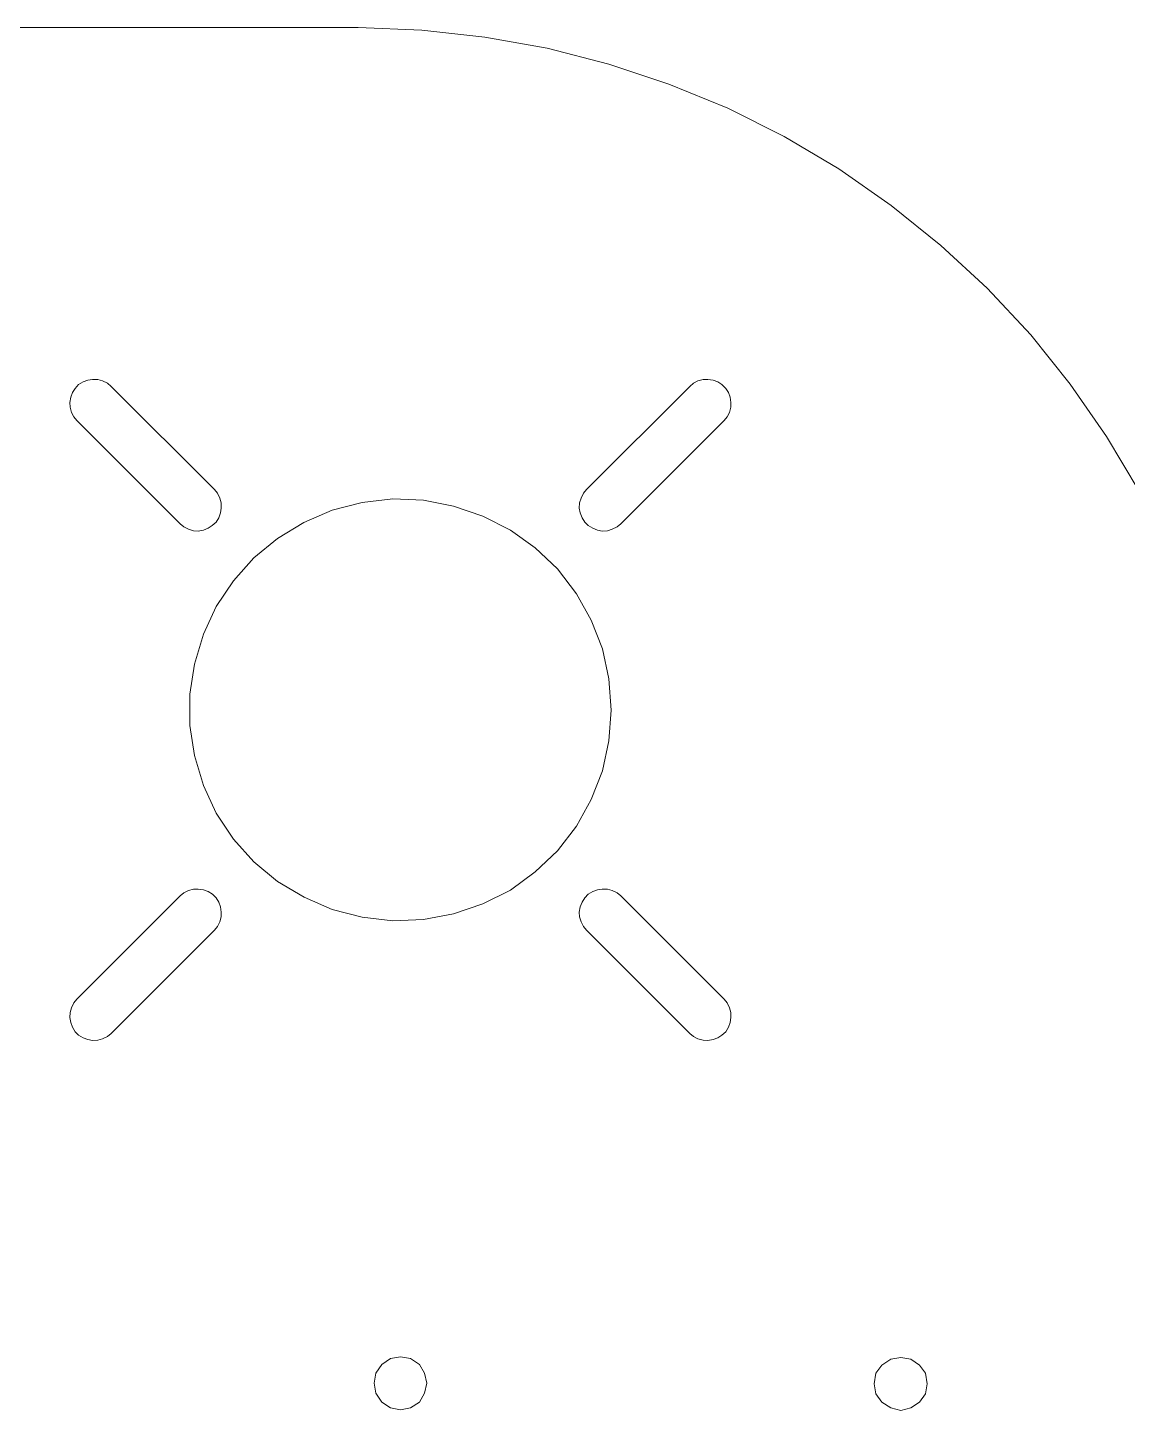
# Model space of a CAD drawing. Header units: millimetres. Extents: x -458 to -145, y 20 to 213.
# Drawn here: x -246 to -196.6, y 144.2 to 206.4 of the extents above; entities that cross this region are included whole.
import ezdxf

# ---------------------------------------------------------------- set-up
doc = ezdxf.new("R2010")
doc.units = ezdxf.units.MM
doc.header["$MEASUREMENT"] = 0
doc.layers.add('Layer 1', color=7, linetype='Continuous')

msp = doc.modelspace()

# ---------------------------------------------------------------- linework, layer by layer
at = {"layer": 'Layer 1', "lineweight": 0}
for points in [[(-231.1789, 206.3757), (-231.1789, 206.3757), (-267.3742, 206.3757), (-267.3742, 206.3757)], [(-242.2832, 190.2462), (-242.2832, 190.2462), (-237.6419, 185.6049), (-237.6419, 185.6049)], [(-220.9112, 185.6049), (-220.9112, 185.6049), (-216.2699, 190.2462), (-216.2699, 190.2462)], [(-239.1839, 184.0631), (-239.1839, 184.0631), (-243.8252, 188.7042), (-243.8252, 188.7042)], [(-214.7279, 188.7042), (-214.7279, 188.7042), (-219.3695, 184.0631), (-219.3695, 184.0631)], [(-243.8252, 162.6914), (-243.8252, 162.6914), (-239.1839, 167.3325), (-239.1839, 167.3325)], [(-219.3695, 167.3325), (-219.3695, 167.3325), (-214.7279, 162.6909), (-214.7279, 162.6909)], [(-237.6419, 165.7905), (-237.6419, 165.7905), (-242.2832, 161.1492), (-242.2832, 161.1492)], [(-216.2699, 161.1494), (-216.2699, 161.1494), (-220.9112, 165.7905), (-220.9112, 165.7905)]]:
    msp.add_open_spline(points, degree=3, dxfattribs=at)
for points, knots in [([(-191.1739, 166.3707), (-191.1739, 166.3707), (-191.2797, 169.2285), (-191.2797, 169.2285), (-191.2797, 169.2285), (-191.2797, 169.2285), (-191.5972, 172.0593), (-191.5972, 172.0593), (-191.5972, 172.0593), (-191.5972, 172.0593), (-192.0994, 174.8641), (-192.0994, 174.8641), (-192.0994, 174.8641), (-192.0994, 174.8641), (-192.7878, 177.6422), (-192.7878, 177.6422), (-192.7878, 177.6422), (-192.7878, 177.6422), (-193.7138, 180.341), (-193.7138, 180.341), (-193.7138, 180.341), (-193.7138, 180.341), (-194.7986, 182.9868), (-194.7986, 182.9868), (-194.7986, 182.9868), (-194.7986, 182.9868), (-196.0686, 185.5268), (-196.0686, 185.5268), (-196.0686, 185.5268), (-196.0686, 185.5268), (-197.5238, 187.9874), (-197.5238, 187.9874), (-197.5238, 187.9874), (-197.5238, 187.9874), (-199.1642, 190.3422), (-199.1642, 190.3422), (-199.1642, 190.3422), (-199.1642, 190.3422), (-200.9369, 192.5644), (-200.9369, 192.5644), (-200.9369, 192.5644), (-200.9369, 192.5644), (-202.8948, 194.6546), (-202.8948, 194.6546), (-202.8948, 194.6546), (-202.8948, 194.6546), (-204.9845, 196.5861), (-204.9845, 196.5861), (-204.9845, 196.5861), (-204.9845, 196.5861), (-207.207, 198.3853), (-207.207, 198.3853), (-207.207, 198.3853), (-207.207, 198.3853), (-209.5613, 200.0257), (-209.5613, 200.0257), (-209.5613, 200.0257), (-209.5613, 200.0257), (-212.0225, 201.4809), (-212.0225, 201.4809), (-212.0225, 201.4809), (-212.0225, 201.4809), (-214.5625, 202.7509), (-214.5625, 202.7509), (-214.5625, 202.7509), (-214.5625, 202.7509), (-217.2083, 203.836), (-217.2083, 203.836), (-217.2083, 203.836), (-217.2083, 203.836), (-219.9071, 204.7353), (-219.9071, 204.7353), (-219.9071, 204.7353), (-219.9071, 204.7353), (-222.6852, 205.4497), (-222.6852, 205.4497), (-222.6852, 205.4497), (-222.6852, 205.4497), (-225.4898, 205.9524), (-225.4898, 205.9524), (-225.4898, 205.9524), (-225.4898, 205.9524), (-228.3208, 206.2699), (-228.3208, 206.2699), (-228.3208, 206.2699), (-228.3208, 206.2699), (-231.1783, 206.3757), (-231.1783, 206.3757)], [0, 0, 0, 0, 0.0434783, 0.0434783, 0.0434783, 0.0434783, 0.0869565, 0.0869565, 0.0869565, 0.0869565, 0.1304348, 0.1304348, 0.1304348, 0.1304348, 0.173913, 0.173913, 0.173913, 0.173913, 0.2173913, 0.2173913, 0.2173913, 0.2173913, 0.2608696, 0.2608696, 0.2608696, 0.2608696, 0.3043478, 0.3043478, 0.3043478, 0.3043478, 0.3478261, 0.3478261, 0.3478261, 0.3478261, 0.3913043, 0.3913043, 0.3913043, 0.3913043, 0.4347826, 0.4347826, 0.4347826, 0.4347826, 0.4782609, 0.4782609, 0.4782609, 0.4782609, 0.5217391, 0.5217391, 0.5217391, 0.5217391, 0.5652174, 0.5652174, 0.5652174, 0.5652174, 0.6086957, 0.6086957, 0.6086957, 0.6086957, 0.6521739, 0.6521739, 0.6521739, 0.6521739, 0.6956522, 0.6956522, 0.6956522, 0.6956522, 0.7391304, 0.7391304, 0.7391304, 0.7391304, 0.7826087, 0.7826087, 0.7826087, 0.7826087, 0.826087, 0.826087, 0.826087, 0.826087, 0.8695652, 0.8695652, 0.8695652, 0.8695652, 0.9130435, 0.9130435, 0.9130435, 0.9130435, 1, 1, 1, 1]), ([(-243.8252, 188.7042), (-243.8252, 188.7042), (-243.9641, 188.8741), (-243.9641, 188.8741), (-243.9641, 188.8741), (-243.9641, 188.8741), (-244.0718, 189.0743), (-244.0718, 189.0743), (-244.0718, 189.0743), (-244.0718, 189.0743), (-244.1335, 189.3059), (-244.1335, 189.3059), (-244.1335, 189.3059), (-244.1335, 189.3059), (-244.1488, 189.5218), (-244.1488, 189.5218), (-244.1488, 189.5218), (-244.1488, 189.5218), (-244.1028, 189.753), (-244.1028, 189.753), (-244.1028, 189.753), (-244.1028, 189.753), (-244.0255, 189.9689), (-244.0255, 189.9689), (-244.0255, 189.9689), (-244.0255, 189.9689), (-243.9019, 190.1538), (-243.9019, 190.1538), (-243.9019, 190.1538), (-243.9019, 190.1538), (-243.7477, 190.3232), (-243.7477, 190.3232), (-243.7477, 190.3232), (-243.7477, 190.3232), (-243.5471, 190.4467), (-243.5471, 190.4467), (-243.5471, 190.4467), (-243.5471, 190.4467), (-243.3315, 190.5237), (-243.3315, 190.5237), (-243.3315, 190.5237), (-243.3315, 190.5237), (-243.1159, 190.5547), (-243.1159, 190.5547), (-243.1159, 190.5547), (-243.1159, 190.5547), (-242.8849, 190.5547), (-242.8849, 190.5547), (-242.8849, 190.5547), (-242.8849, 190.5547), (-242.6687, 190.493), (-242.6687, 190.493), (-242.6687, 190.493), (-242.6687, 190.493), (-242.4531, 190.3851), (-242.4531, 190.3851), (-242.4531, 190.3851), (-242.4531, 190.3851), (-242.2832, 190.2464), (-242.2832, 190.2464)], [0, 0, 0, 0, 0.0625, 0.0625, 0.0625, 0.0625, 0.125, 0.125, 0.125, 0.125, 0.1875, 0.1875, 0.1875, 0.1875, 0.25, 0.25, 0.25, 0.25, 0.3125, 0.3125, 0.3125, 0.3125, 0.375, 0.375, 0.375, 0.375, 0.4375, 0.4375, 0.4375, 0.4375, 0.5, 0.5, 0.5, 0.5, 0.5625, 0.5625, 0.5625, 0.5625, 0.625, 0.625, 0.625, 0.625, 0.6875, 0.6875, 0.6875, 0.6875, 0.75, 0.75, 0.75, 0.75, 0.8125, 0.8125, 0.8125, 0.8125, 0.875, 0.875, 0.875, 0.875, 1, 1, 1, 1]), ([(-216.2699, 190.2462), (-216.2699, 190.2462), (-216.1003, 190.3851), (-216.1003, 190.3851), (-216.1003, 190.3851), (-216.1003, 190.3851), (-215.8998, 190.493), (-215.8998, 190.493), (-215.8998, 190.493), (-215.8998, 190.493), (-215.6683, 190.5544), (-215.6683, 190.5544), (-215.6683, 190.5544), (-215.6683, 190.5544), (-215.4526, 190.5544), (-215.4526, 190.5544), (-215.4526, 190.5544), (-215.4526, 190.5544), (-215.2214, 190.5235), (-215.2214, 190.5235), (-215.2214, 190.5235), (-215.2214, 190.5235), (-215.0057, 190.4465), (-215.0057, 190.4465), (-215.0057, 190.4465), (-215.0057, 190.4465), (-214.8208, 190.3229), (-214.8208, 190.3229), (-214.8208, 190.3229), (-214.8208, 190.3229), (-214.6509, 190.1533), (-214.6509, 190.1533), (-214.6509, 190.1533), (-214.6509, 190.1533), (-214.5276, 189.9686), (-214.5276, 189.9686), (-214.5276, 189.9686), (-214.5276, 189.9686), (-214.4506, 189.7527), (-214.4506, 189.7527), (-214.4506, 189.7527), (-214.4506, 189.7527), (-214.4197, 189.5212), (-214.4197, 189.5212), (-214.4197, 189.5212), (-214.4197, 189.5212), (-214.4197, 189.3059), (-214.4197, 189.3059), (-214.4197, 189.3059), (-214.4197, 189.3059), (-214.4811, 189.0743), (-214.4811, 189.0743), (-214.4811, 189.0743), (-214.4811, 189.0743), (-214.5893, 188.8735), (-214.5893, 188.8735), (-214.5893, 188.8735), (-214.5893, 188.8735), (-214.7277, 188.7039), (-214.7277, 188.7039)], [0, 0, 0, 0, 0.0625, 0.0625, 0.0625, 0.0625, 0.125, 0.125, 0.125, 0.125, 0.1875, 0.1875, 0.1875, 0.1875, 0.25, 0.25, 0.25, 0.25, 0.3125, 0.3125, 0.3125, 0.3125, 0.375, 0.375, 0.375, 0.375, 0.4375, 0.4375, 0.4375, 0.4375, 0.5, 0.5, 0.5, 0.5, 0.5625, 0.5625, 0.5625, 0.5625, 0.625, 0.625, 0.625, 0.625, 0.6875, 0.6875, 0.6875, 0.6875, 0.75, 0.75, 0.75, 0.75, 0.8125, 0.8125, 0.8125, 0.8125, 0.875, 0.875, 0.875, 0.875, 1, 1, 1, 1]), ([(-237.6419, 185.6049), (-237.6419, 185.6049), (-237.503, 185.4353), (-237.503, 185.4353), (-237.503, 185.4353), (-237.503, 185.4353), (-237.3953, 185.2194), (-237.3953, 185.2194), (-237.3953, 185.2194), (-237.3953, 185.2194), (-237.3337, 185.0035), (-237.3337, 185.0035), (-237.3337, 185.0035), (-237.3337, 185.0035), (-237.3337, 184.7722), (-237.3337, 184.7722), (-237.3337, 184.7722), (-237.3337, 184.7722), (-237.3646, 184.5563), (-237.3646, 184.5563), (-237.3646, 184.5563), (-237.3646, 184.5563), (-237.4416, 184.3407), (-237.4416, 184.3407), (-237.4416, 184.3407), (-237.4416, 184.3407), (-237.5652, 184.1401), (-237.5652, 184.1401), (-237.5652, 184.1401), (-237.5652, 184.1401), (-237.7348, 183.9859), (-237.7348, 183.9859), (-237.7348, 183.9859), (-237.7348, 183.9859), (-237.9197, 183.8626), (-237.9197, 183.8626), (-237.9197, 183.8626), (-237.9197, 183.8626), (-238.1354, 183.7856), (-238.1354, 183.7856), (-238.1354, 183.7856), (-238.1354, 183.7856), (-238.3669, 183.7393), (-238.3669, 183.7393), (-238.3669, 183.7393), (-238.3669, 183.7393), (-238.5825, 183.7546), (-238.5825, 183.7546), (-238.5825, 183.7546), (-238.5825, 183.7546), (-238.8137, 183.8163), (-238.8137, 183.8163), (-238.8137, 183.8163), (-238.8137, 183.8163), (-239.0143, 183.9242), (-239.0143, 183.9242), (-239.0143, 183.9242), (-239.0143, 183.9242), (-239.1842, 184.0631), (-239.1842, 184.0631)], [0, 0, 0, 0, 0.0625, 0.0625, 0.0625, 0.0625, 0.125, 0.125, 0.125, 0.125, 0.1875, 0.1875, 0.1875, 0.1875, 0.25, 0.25, 0.25, 0.25, 0.3125, 0.3125, 0.3125, 0.3125, 0.375, 0.375, 0.375, 0.375, 0.4375, 0.4375, 0.4375, 0.4375, 0.5, 0.5, 0.5, 0.5, 0.5625, 0.5625, 0.5625, 0.5625, 0.625, 0.625, 0.625, 0.625, 0.6875, 0.6875, 0.6875, 0.6875, 0.75, 0.75, 0.75, 0.75, 0.8125, 0.8125, 0.8125, 0.8125, 0.875, 0.875, 0.875, 0.875, 1, 1, 1, 1]), ([(-219.3695, 184.0631), (-219.3695, 184.0631), (-219.5388, 183.9242), (-219.5388, 183.9242), (-219.5388, 183.9242), (-219.5388, 183.9242), (-219.7547, 183.8163), (-219.7547, 183.8163), (-219.7547, 183.8163), (-219.7547, 183.8163), (-219.9706, 183.7546), (-219.9706, 183.7546), (-219.9706, 183.7546), (-219.9706, 183.7546), (-220.2019, 183.7393), (-220.2019, 183.7393), (-220.2019, 183.7393), (-220.2019, 183.7393), (-220.4178, 183.7856), (-220.4178, 183.7856), (-220.4178, 183.7856), (-220.4178, 183.7856), (-220.6332, 183.8626), (-220.6332, 183.8626), (-220.6332, 183.8626), (-220.6332, 183.8626), (-220.834, 183.9859), (-220.834, 183.9859), (-220.834, 183.9859), (-220.834, 183.9859), (-220.9882, 184.1401), (-220.9882, 184.1401), (-220.9882, 184.1401), (-220.9882, 184.1401), (-221.1118, 184.3407), (-221.1118, 184.3407), (-221.1118, 184.3407), (-221.1118, 184.3407), (-221.1888, 184.5563), (-221.1888, 184.5563), (-221.1888, 184.5563), (-221.1888, 184.5563), (-221.2354, 184.7722), (-221.2354, 184.7722), (-221.2354, 184.7722), (-221.2354, 184.7722), (-221.2192, 185.0035), (-221.2192, 185.0035), (-221.2192, 185.0035), (-221.2192, 185.0035), (-221.1584, 185.2194), (-221.1584, 185.2194), (-221.1584, 185.2194), (-221.1584, 185.2194), (-221.0501, 185.4353), (-221.0501, 185.4353), (-221.0501, 185.4353), (-221.0501, 185.4353), (-220.9112, 185.6049), (-220.9112, 185.6049)], [0, 0, 0, 0, 0.0625, 0.0625, 0.0625, 0.0625, 0.125, 0.125, 0.125, 0.125, 0.1875, 0.1875, 0.1875, 0.1875, 0.25, 0.25, 0.25, 0.25, 0.3125, 0.3125, 0.3125, 0.3125, 0.375, 0.375, 0.375, 0.375, 0.4375, 0.4375, 0.4375, 0.4375, 0.5, 0.5, 0.5, 0.5, 0.5625, 0.5625, 0.5625, 0.5625, 0.625, 0.625, 0.625, 0.625, 0.6875, 0.6875, 0.6875, 0.6875, 0.75, 0.75, 0.75, 0.75, 0.8125, 0.8125, 0.8125, 0.8125, 0.875, 0.875, 0.875, 0.875, 1, 1, 1, 1]), ([(-219.8018, 175.684), (-219.8018, 175.684), (-219.9076, 174.3082), (-219.9076, 174.3082), (-219.9076, 174.3082), (-219.9076, 174.3082), (-220.1986, 172.9588), (-220.1986, 172.9588), (-220.1986, 172.9588), (-220.1986, 172.9588), (-220.7013, 171.6623), (-220.7013, 171.6623), (-220.7013, 171.6623), (-220.7013, 171.6623), (-221.3628, 170.4717), (-221.3628, 170.4717), (-221.3628, 170.4717), (-221.3628, 170.4717), (-222.2095, 169.3607), (-222.2095, 169.3607), (-222.2095, 169.3607), (-222.2095, 169.3607), (-223.2149, 168.4079), (-223.2149, 168.4079), (-223.2149, 168.4079), (-223.2149, 168.4079), (-224.3262, 167.5877), (-224.3262, 167.5877), (-224.3262, 167.5877), (-224.3262, 167.5877), (-225.5692, 166.9792), (-225.5692, 166.9792), (-225.5692, 166.9792), (-225.5692, 166.9792), (-226.8921, 166.5294), (-226.8921, 166.5294), (-226.8921, 166.5294), (-226.8921, 166.5294), (-228.242, 166.2648), (-228.242, 166.2648), (-228.242, 166.2648), (-228.242, 166.2648), (-229.6178, 166.2119), (-229.6178, 166.2119), (-229.6178, 166.2119), (-229.6178, 166.2119), (-230.9931, 166.3707), (-230.9931, 166.3707), (-230.9931, 166.3707), (-230.9931, 166.3707), (-232.343, 166.7149), (-232.343, 166.7149), (-232.343, 166.7149), (-232.343, 166.7149), (-233.613, 167.2705), (-233.613, 167.2705), (-233.613, 167.2705), (-233.613, 167.2705), (-234.8036, 167.9849), (-234.8036, 167.9849), (-234.8036, 167.9849), (-234.8036, 167.9849), (-235.8619, 168.858), (-235.8619, 168.858), (-235.8619, 168.858), (-235.8619, 168.858), (-236.7879, 169.8899), (-236.7879, 169.8899), (-236.7879, 169.8899), (-236.7879, 169.8899), (-237.5552, 171.0538), (-237.5552, 171.0538), (-237.5552, 171.0538), (-237.5552, 171.0538), (-238.1368, 172.2973), (-238.1368, 172.2973), (-238.1368, 172.2973), (-238.1368, 172.2973), (-238.5337, 173.6467), (-238.5337, 173.6467), (-238.5337, 173.6467), (-238.5337, 173.6467), (-238.7459, 174.9963), (-238.7459, 174.9963), (-238.7459, 174.9963), (-238.7459, 174.9963), (-238.746, 176.3984), (-238.746, 176.3984), (-238.746, 176.3984), (-238.746, 176.3984), (-238.5338, 177.7478), (-238.5338, 177.7478), (-238.5338, 177.7478), (-238.5338, 177.7478), (-238.1369, 179.0974), (-238.1369, 179.0974), (-238.1369, 179.0974), (-238.1369, 179.0974), (-237.5553, 180.3409), (-237.5553, 180.3409), (-237.5553, 180.3409), (-237.5553, 180.3409), (-236.788, 181.5048), (-236.788, 181.5048), (-236.788, 181.5048), (-236.788, 181.5048), (-235.862, 182.5367), (-235.862, 182.5367), (-235.862, 182.5367), (-235.862, 182.5367), (-234.8037, 183.4098), (-234.8037, 183.4098), (-234.8037, 183.4098), (-234.8037, 183.4098), (-233.6131, 184.1242), (-233.6131, 184.1242), (-233.6131, 184.1242), (-233.6131, 184.1242), (-232.3431, 184.6798), (-232.3431, 184.6798), (-232.3431, 184.6798), (-232.3431, 184.6798), (-230.9932, 185.0238), (-230.9932, 185.0238), (-230.9932, 185.0238), (-230.9932, 185.0238), (-229.6179, 185.1828), (-229.6179, 185.1828), (-229.6179, 185.1828), (-229.6179, 185.1828), (-228.2421, 185.1299), (-228.2421, 185.1299), (-228.2421, 185.1299), (-228.2421, 185.1299), (-226.8922, 184.8653), (-226.8922, 184.8653), (-226.8922, 184.8653), (-226.8922, 184.8653), (-225.5693, 184.4155), (-225.5693, 184.4155), (-225.5693, 184.4155), (-225.5693, 184.4155), (-224.3263, 183.7808), (-224.3263, 183.7808), (-224.3263, 183.7808), (-224.3263, 183.7808), (-223.215, 182.987), (-223.215, 182.987), (-223.215, 182.987), (-223.215, 182.987), (-222.2096, 182.0342), (-222.2096, 182.0342), (-222.2096, 182.0342), (-222.2096, 182.0342), (-221.3629, 180.9229), (-221.3629, 180.9229), (-221.3629, 180.9229), (-221.3629, 180.9229), (-220.7014, 179.7323), (-220.7014, 179.7323), (-220.7014, 179.7323), (-220.7014, 179.7323), (-220.1987, 178.4361), (-220.1987, 178.4361), (-220.1987, 178.4361), (-220.1987, 178.4361), (-219.9077, 177.0865), (-219.9077, 177.0865), (-219.9077, 177.0865), (-219.9077, 177.0865), (-219.8018, 175.684), (-219.8018, 175.684)], [0, 0, 0, 0, 0.0227273, 0.0227273, 0.0227273, 0.0227273, 0.0454545, 0.0454545, 0.0454545, 0.0454545, 0.0681818, 0.0681818, 0.0681818, 0.0681818, 0.0909091, 0.0909091, 0.0909091, 0.0909091, 0.1136364, 0.1136364, 0.1136364, 0.1136364, 0.1363636, 0.1363636, 0.1363636, 0.1363636, 0.1590909, 0.1590909, 0.1590909, 0.1590909, 0.1818182, 0.1818182, 0.1818182, 0.1818182, 0.2045455, 0.2045455, 0.2045455, 0.2045455, 0.2272727, 0.2272727, 0.2272727, 0.2272727, 0.25, 0.25, 0.25, 0.25, 0.2727273, 0.2727273, 0.2727273, 0.2727273, 0.2954545, 0.2954545, 0.2954545, 0.2954545, 0.3181818, 0.3181818, 0.3181818, 0.3181818, 0.3409091, 0.3409091, 0.3409091, 0.3409091, 0.3636364, 0.3636364, 0.3636364, 0.3636364, 0.3863636, 0.3863636, 0.3863636, 0.3863636, 0.4090909, 0.4090909, 0.4090909, 0.4090909, 0.4318182, 0.4318182, 0.4318182, 0.4318182, 0.4545455, 0.4545455, 0.4545455, 0.4545455, 0.4772727, 0.4772727, 0.4772727, 0.4772727, 0.5, 0.5, 0.5, 0.5, 0.5227273, 0.5227273, 0.5227273, 0.5227273, 0.5454545, 0.5454545, 0.5454545, 0.5454545, 0.5681818, 0.5681818, 0.5681818, 0.5681818, 0.5909091, 0.5909091, 0.5909091, 0.5909091, 0.6136364, 0.6136364, 0.6136364, 0.6136364, 0.6363636, 0.6363636, 0.6363636, 0.6363636, 0.6590909, 0.6590909, 0.6590909, 0.6590909, 0.6818182, 0.6818182, 0.6818182, 0.6818182, 0.7045455, 0.7045455, 0.7045455, 0.7045455, 0.7272727, 0.7272727, 0.7272727, 0.7272727, 0.75, 0.75, 0.75, 0.75, 0.7727273, 0.7727273, 0.7727273, 0.7727273, 0.7954545, 0.7954545, 0.7954545, 0.7954545, 0.8181818, 0.8181818, 0.8181818, 0.8181818, 0.8409091, 0.8409091, 0.8409091, 0.8409091, 0.8636364, 0.8636364, 0.8636364, 0.8636364, 0.8863636, 0.8863636, 0.8863636, 0.8863636, 0.9090909, 0.9090909, 0.9090909, 0.9090909, 0.9318182, 0.9318182, 0.9318182, 0.9318182, 0.9545455, 0.9545455, 0.9545455, 0.9545455, 1, 1, 1, 1]), ([(-239.1839, 167.3325), (-239.1839, 167.3325), (-239.0143, 167.4711), (-239.0143, 167.4711), (-239.0143, 167.4711), (-239.0143, 167.4711), (-238.8135, 167.5791), (-238.8135, 167.5791), (-238.8135, 167.5791), (-238.8135, 167.5791), (-238.5822, 167.6404), (-238.5822, 167.6404), (-238.5822, 167.6404), (-238.5822, 167.6404), (-238.3666, 167.6404), (-238.3666, 167.6404), (-238.3666, 167.6404), (-238.3666, 167.6404), (-238.1351, 167.6098), (-238.1351, 167.6098), (-238.1351, 167.6098), (-238.1351, 167.6098), (-237.9195, 167.5328), (-237.9195, 167.5328), (-237.9195, 167.5328), (-237.9195, 167.5328), (-237.7342, 167.4089), (-237.7342, 167.4089), (-237.7342, 167.4089), (-237.7342, 167.4089), (-237.5649, 167.2396), (-237.5649, 167.2396), (-237.5649, 167.2396), (-237.5649, 167.2396), (-237.4414, 167.0547), (-237.4414, 167.0547), (-237.4414, 167.0547), (-237.4414, 167.0547), (-237.3644, 166.839), (-237.3644, 166.839), (-237.3644, 166.839), (-237.3644, 166.839), (-237.3334, 166.6075), (-237.3334, 166.6075), (-237.3334, 166.6075), (-237.3334, 166.6075), (-237.3334, 166.3919), (-237.3334, 166.3919), (-237.3334, 166.3919), (-237.3334, 166.3919), (-237.395, 166.1606), (-237.395, 166.1606), (-237.395, 166.1606), (-237.395, 166.1606), (-237.5027, 165.9598), (-237.5027, 165.9598), (-237.5027, 165.9598), (-237.5027, 165.9598), (-237.6416, 165.7899), (-237.6416, 165.7899)], [0, 0, 0, 0, 0.0625, 0.0625, 0.0625, 0.0625, 0.125, 0.125, 0.125, 0.125, 0.1875, 0.1875, 0.1875, 0.1875, 0.25, 0.25, 0.25, 0.25, 0.3125, 0.3125, 0.3125, 0.3125, 0.375, 0.375, 0.375, 0.375, 0.4375, 0.4375, 0.4375, 0.4375, 0.5, 0.5, 0.5, 0.5, 0.5625, 0.5625, 0.5625, 0.5625, 0.625, 0.625, 0.625, 0.625, 0.6875, 0.6875, 0.6875, 0.6875, 0.75, 0.75, 0.75, 0.75, 0.8125, 0.8125, 0.8125, 0.8125, 0.875, 0.875, 0.875, 0.875, 1, 1, 1, 1]), ([(-220.9112, 165.7905), (-220.9112, 165.7905), (-221.0501, 165.9603), (-221.0501, 165.9603), (-221.0501, 165.9603), (-221.0501, 165.9603), (-221.1584, 166.1606), (-221.1584, 166.1606), (-221.1584, 166.1606), (-221.1584, 166.1606), (-221.2192, 166.3919), (-221.2192, 166.3919), (-221.2192, 166.3919), (-221.2192, 166.3919), (-221.2354, 166.6078), (-221.2354, 166.6078), (-221.2354, 166.6078), (-221.2354, 166.6078), (-221.1888, 166.8393), (-221.1888, 166.8393), (-221.1888, 166.8393), (-221.1888, 166.8393), (-221.1118, 167.0549), (-221.1118, 167.0549), (-221.1118, 167.0549), (-221.1118, 167.0549), (-220.9882, 167.2399), (-220.9882, 167.2399), (-220.9882, 167.2399), (-220.9882, 167.2399), (-220.834, 167.4097), (-220.834, 167.4097), (-220.834, 167.4097), (-220.834, 167.4097), (-220.6332, 167.533), (-220.6332, 167.533), (-220.6332, 167.533), (-220.6332, 167.533), (-220.4178, 167.61), (-220.4178, 167.61), (-220.4178, 167.61), (-220.4178, 167.61), (-220.2019, 167.641), (-220.2019, 167.641), (-220.2019, 167.641), (-220.2019, 167.641), (-219.9706, 167.641), (-219.9706, 167.641), (-219.9706, 167.641), (-219.9706, 167.641), (-219.7547, 167.5793), (-219.7547, 167.5793), (-219.7547, 167.5793), (-219.7547, 167.5793), (-219.5388, 167.4716), (-219.5388, 167.4716), (-219.5388, 167.4716), (-219.5388, 167.4716), (-219.3695, 167.3325), (-219.3695, 167.3325)], [0, 0, 0, 0, 0.0625, 0.0625, 0.0625, 0.0625, 0.125, 0.125, 0.125, 0.125, 0.1875, 0.1875, 0.1875, 0.1875, 0.25, 0.25, 0.25, 0.25, 0.3125, 0.3125, 0.3125, 0.3125, 0.375, 0.375, 0.375, 0.375, 0.4375, 0.4375, 0.4375, 0.4375, 0.5, 0.5, 0.5, 0.5, 0.5625, 0.5625, 0.5625, 0.5625, 0.625, 0.625, 0.625, 0.625, 0.6875, 0.6875, 0.6875, 0.6875, 0.75, 0.75, 0.75, 0.75, 0.8125, 0.8125, 0.8125, 0.8125, 0.875, 0.875, 0.875, 0.875, 1, 1, 1, 1]), ([(-242.2832, 161.1494), (-242.2832, 161.1494), (-242.4531, 161.0105), (-242.4531, 161.0105), (-242.4531, 161.0105), (-242.4531, 161.0105), (-242.6687, 160.9028), (-242.6687, 160.9028), (-242.6687, 160.9028), (-242.6687, 160.9028), (-242.8849, 160.8412), (-242.8849, 160.8412), (-242.8849, 160.8412), (-242.8849, 160.8412), (-243.1159, 160.8258), (-243.1159, 160.8258), (-243.1159, 160.8258), (-243.1159, 160.8258), (-243.3315, 160.8721), (-243.3315, 160.8721), (-243.3315, 160.8721), (-243.3315, 160.8721), (-243.5471, 160.9491), (-243.5471, 160.9491), (-243.5471, 160.9491), (-243.5471, 160.9491), (-243.748, 161.0727), (-243.748, 161.0727), (-243.748, 161.0727), (-243.748, 161.0727), (-243.9022, 161.2269), (-243.9022, 161.2269), (-243.9022, 161.2269), (-243.9022, 161.2269), (-244.0255, 161.4272), (-244.0255, 161.4272), (-244.0255, 161.4272), (-244.0255, 161.4272), (-244.1028, 161.6429), (-244.1028, 161.6429), (-244.1028, 161.6429), (-244.1028, 161.6429), (-244.1488, 161.8585), (-244.1488, 161.8585), (-244.1488, 161.8585), (-244.1488, 161.8585), (-244.1335, 162.0897), (-244.1335, 162.0897), (-244.1335, 162.0897), (-244.1335, 162.0897), (-244.0718, 162.3057), (-244.0718, 162.3057), (-244.0718, 162.3057), (-244.0718, 162.3057), (-243.9641, 162.5216), (-243.9641, 162.5216), (-243.9641, 162.5216), (-243.9641, 162.5216), (-243.8255, 162.6914), (-243.8255, 162.6914)], [0, 0, 0, 0, 0.0625, 0.0625, 0.0625, 0.0625, 0.125, 0.125, 0.125, 0.125, 0.1875, 0.1875, 0.1875, 0.1875, 0.25, 0.25, 0.25, 0.25, 0.3125, 0.3125, 0.3125, 0.3125, 0.375, 0.375, 0.375, 0.375, 0.4375, 0.4375, 0.4375, 0.4375, 0.5, 0.5, 0.5, 0.5, 0.5625, 0.5625, 0.5625, 0.5625, 0.625, 0.625, 0.625, 0.625, 0.6875, 0.6875, 0.6875, 0.6875, 0.75, 0.75, 0.75, 0.75, 0.8125, 0.8125, 0.8125, 0.8125, 0.875, 0.875, 0.875, 0.875, 1, 1, 1, 1]), ([(-214.7279, 162.6914), (-214.7279, 162.6914), (-214.5893, 162.5216), (-214.5893, 162.5216), (-214.5893, 162.5216), (-214.5893, 162.5216), (-214.4816, 162.3057), (-214.4816, 162.3057), (-214.4816, 162.3057), (-214.4816, 162.3057), (-214.42, 162.0897), (-214.42, 162.0897), (-214.42, 162.0897), (-214.42, 162.0897), (-214.42, 161.8585), (-214.42, 161.8585), (-214.42, 161.8585), (-214.42, 161.8585), (-214.4506, 161.6429), (-214.4506, 161.6429), (-214.4506, 161.6429), (-214.4506, 161.6429), (-214.5276, 161.4272), (-214.5276, 161.4272), (-214.5276, 161.4272), (-214.5276, 161.4272), (-214.6512, 161.2269), (-214.6512, 161.2269), (-214.6512, 161.2269), (-214.6512, 161.2269), (-214.8213, 161.0727), (-214.8213, 161.0727), (-214.8213, 161.0727), (-214.8213, 161.0727), (-215.0057, 160.9491), (-215.0057, 160.9491), (-215.0057, 160.9491), (-215.0057, 160.9491), (-215.2214, 160.8721), (-215.2214, 160.8721), (-215.2214, 160.8721), (-215.2214, 160.8721), (-215.4526, 160.8258), (-215.4526, 160.8258), (-215.4526, 160.8258), (-215.4526, 160.8258), (-215.6688, 160.8412), (-215.6688, 160.8412), (-215.6688, 160.8412), (-215.6688, 160.8412), (-215.9, 160.9028), (-215.9, 160.9028), (-215.9, 160.9028), (-215.9, 160.9028), (-216.1009, 161.0105), (-216.1009, 161.0105), (-216.1009, 161.0105), (-216.1009, 161.0105), (-216.2704, 161.1494), (-216.2704, 161.1494)], [0, 0, 0, 0, 0.0625, 0.0625, 0.0625, 0.0625, 0.125, 0.125, 0.125, 0.125, 0.1875, 0.1875, 0.1875, 0.1875, 0.25, 0.25, 0.25, 0.25, 0.3125, 0.3125, 0.3125, 0.3125, 0.375, 0.375, 0.375, 0.375, 0.4375, 0.4375, 0.4375, 0.4375, 0.5, 0.5, 0.5, 0.5, 0.5625, 0.5625, 0.5625, 0.5625, 0.625, 0.625, 0.625, 0.625, 0.6875, 0.6875, 0.6875, 0.6875, 0.75, 0.75, 0.75, 0.75, 0.8125, 0.8125, 0.8125, 0.8125, 0.875, 0.875, 0.875, 0.875, 1, 1, 1, 1]), ([(-228.0833, 145.416), (-228.0833, 145.416), (-228.1891, 145.8655), (-228.1891, 145.8655), (-228.1891, 145.8655), (-228.1891, 145.8655), (-228.4272, 146.2624), (-228.4272, 146.2624), (-228.4272, 146.2624), (-228.4272, 146.2624), (-228.8241, 146.527), (-228.8241, 146.527), (-228.8241, 146.527), (-228.8241, 146.527), (-229.2734, 146.6066), (-229.2734, 146.6066), (-229.2734, 146.6066), (-229.2734, 146.6066), (-229.7232, 146.527), (-229.7232, 146.527), (-229.7232, 146.527), (-229.7232, 146.527), (-230.1201, 146.2624), (-230.1201, 146.2624), (-230.1201, 146.2624), (-230.1201, 146.2624), (-230.3847, 145.8655), (-230.3847, 145.8655), (-230.3847, 145.8655), (-230.3847, 145.8655), (-230.4641, 145.416), (-230.4641, 145.416), (-230.4641, 145.416), (-230.4641, 145.416), (-230.3847, 144.9662), (-230.3847, 144.9662), (-230.3847, 144.9662), (-230.3847, 144.9662), (-230.1201, 144.5693), (-230.1201, 144.5693), (-230.1201, 144.5693), (-230.1201, 144.5693), (-229.7232, 144.3047), (-229.7232, 144.3047), (-229.7232, 144.3047), (-229.7232, 144.3047), (-229.2734, 144.2253), (-229.2734, 144.2253), (-229.2734, 144.2253), (-229.2734, 144.2253), (-228.8241, 144.3047), (-228.8241, 144.3047), (-228.8241, 144.3047), (-228.8241, 144.3047), (-228.4272, 144.5693), (-228.4272, 144.5693), (-228.4272, 144.5693), (-228.4272, 144.5693), (-228.1891, 144.9662), (-228.1891, 144.9662), (-228.1891, 144.9662), (-228.1891, 144.9662), (-228.0833, 145.416), (-228.0833, 145.416)], [0, 0, 0, 0, 0.0588235, 0.0588235, 0.0588235, 0.0588235, 0.1176471, 0.1176471, 0.1176471, 0.1176471, 0.1764706, 0.1764706, 0.1764706, 0.1764706, 0.2352941, 0.2352941, 0.2352941, 0.2352941, 0.2941176, 0.2941176, 0.2941176, 0.2941176, 0.3529412, 0.3529412, 0.3529412, 0.3529412, 0.4117647, 0.4117647, 0.4117647, 0.4117647, 0.4705882, 0.4705882, 0.4705882, 0.4705882, 0.5294118, 0.5294118, 0.5294118, 0.5294118, 0.5882353, 0.5882353, 0.5882353, 0.5882353, 0.6470588, 0.6470588, 0.6470588, 0.6470588, 0.7058824, 0.7058824, 0.7058824, 0.7058824, 0.7647059, 0.7647059, 0.7647059, 0.7647059, 0.8235294, 0.8235294, 0.8235294, 0.8235294, 0.8823529, 0.8823529, 0.8823529, 0.8823529, 1, 1, 1, 1]), ([(-205.5937, 145.3893), (-205.5937, 145.3893), (-205.6736, 145.8656), (-205.6736, 145.8656), (-205.6736, 145.8656), (-205.6736, 145.8656), (-205.9382, 146.236), (-205.9382, 146.236), (-205.9382, 146.236), (-205.9382, 146.236), (-206.3351, 146.5006), (-206.3351, 146.5006), (-206.3351, 146.5006), (-206.3351, 146.5006), (-206.7844, 146.58), (-206.7844, 146.58), (-206.7844, 146.58), (-206.7844, 146.58), (-207.2342, 146.5006), (-207.2342, 146.5006), (-207.2342, 146.5006), (-207.2342, 146.5006), (-207.6311, 146.236), (-207.6311, 146.236), (-207.6311, 146.236), (-207.6311, 146.236), (-207.8957, 145.8656), (-207.8957, 145.8656), (-207.8957, 145.8656), (-207.8957, 145.8656), (-207.9751, 145.3893), (-207.9751, 145.3893), (-207.9751, 145.3893), (-207.9751, 145.3893), (-207.8957, 144.9395), (-207.8957, 144.9395), (-207.8957, 144.9395), (-207.8957, 144.9395), (-207.6311, 144.5693), (-207.6311, 144.5693), (-207.6311, 144.5693), (-207.6311, 144.5693), (-207.2342, 144.3047), (-207.2342, 144.3047), (-207.2342, 144.3047), (-207.2342, 144.3047), (-206.7844, 144.1989), (-206.7844, 144.1989), (-206.7844, 144.1989), (-206.7844, 144.1989), (-206.3351, 144.3047), (-206.3351, 144.3047), (-206.3351, 144.3047), (-206.3351, 144.3047), (-205.9382, 144.5693), (-205.9382, 144.5693), (-205.9382, 144.5693), (-205.9382, 144.5693), (-205.6736, 144.9395), (-205.6736, 144.9395), (-205.6736, 144.9395), (-205.6736, 144.9395), (-205.5937, 145.3893), (-205.5937, 145.3893)], [0, 0, 0, 0, 0.0588235, 0.0588235, 0.0588235, 0.0588235, 0.1176471, 0.1176471, 0.1176471, 0.1176471, 0.1764706, 0.1764706, 0.1764706, 0.1764706, 0.2352941, 0.2352941, 0.2352941, 0.2352941, 0.2941176, 0.2941176, 0.2941176, 0.2941176, 0.3529412, 0.3529412, 0.3529412, 0.3529412, 0.4117647, 0.4117647, 0.4117647, 0.4117647, 0.4705882, 0.4705882, 0.4705882, 0.4705882, 0.5294118, 0.5294118, 0.5294118, 0.5294118, 0.5882353, 0.5882353, 0.5882353, 0.5882353, 0.6470588, 0.6470588, 0.6470588, 0.6470588, 0.7058824, 0.7058824, 0.7058824, 0.7058824, 0.7647059, 0.7647059, 0.7647059, 0.7647059, 0.8235294, 0.8235294, 0.8235294, 0.8235294, 0.8823529, 0.8823529, 0.8823529, 0.8823529, 1, 1, 1, 1])]:
    msp.add_open_spline(points, degree=3, knots=knots, dxfattribs=at)

doc.saveas('drawing.dxf')
